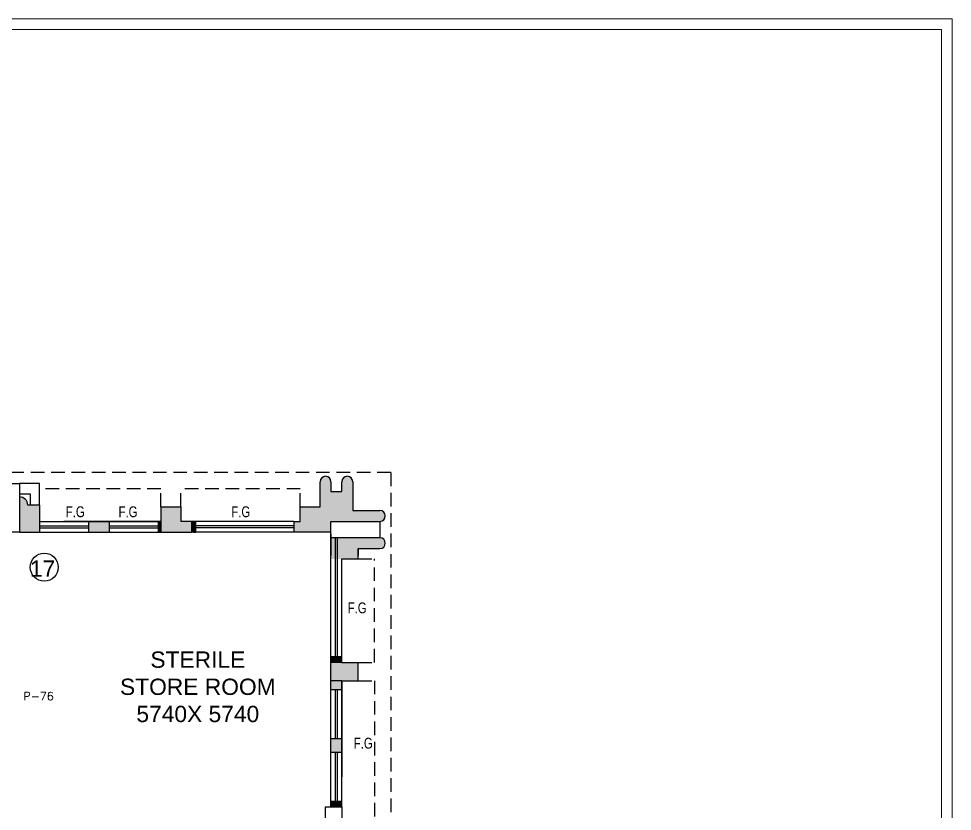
# Model space of a CAD drawing. Extents: x 11369658 to 11598203, y -3946797 to -3787209.
# Drawn here: x 11419415 to 11436597, y -3866875 to -3852291 of the extents above; entities that cross this region are included whole.
import ezdxf

# ---------------------------------------------------------------- set-up
doc = ezdxf.new("R2010")
doc.units = 0
doc.header["$MEASUREMENT"] = 0
doc.linetypes.add('CENTER', pattern=[0])
doc.linetypes.add('DASHED', pattern=[0.75, 0.5, -0.25])
doc.layers.get('0').update_dxf_attribs({"linetype": 'CONTINUOUS'})
doc.layers.add('Dim( Actpl )', color=7, linetype='CONTINUOUS', lineweight=5)
doc.layers.add('ELE-POWER SOCKET TEXT', color=7, linetype='CONTINUOUS', lineweight=5)
doc.layers.add('HS', color=251, linetype='CONTINUOUS')
doc.styles.add('ARIAL', font='arial.ttf', dxfattribs={"width": 0.75})
doc.styles.get("Standard").update_dxf_attribs({"font": 'arial.ttf'})

msp = doc.modelspace()

# ---------------------------------------------------------------- hatches: boundary and pattern name
at = {"ltscale": 500}
h = msp.add_hatch(color=8, dxfattribs=at)
edge = h.paths.add_edge_path()
edge.add_line((11426062.5, -3861841.4), (11425162.5, -3861841.4))
edge.add_line((11425162.5, -3861841.4), (11425162.5, -3862231.4))
edge.add_line((11425162.5, -3862231.4), (11425662.5, -3862231.4))
edge.add_line((11425662.5, -3862231.4), (11425662.5, -3862041.4))
edge.add_line((11425662.5, -3862041.4), (11426062.5, -3862041.4))
edge.add_arc((11426062.5, -3861941.4), 100, 269.99988, 450.00012)
edge = h.paths.add_edge_path()
edge.add_line((11425362.5, -3860991.4), (11425162.5, -3860991.4))
edge.add_line((11425162.5, -3860991.4), (11425162.5, -3860811.4))
edge.add_arc((11425062.5, -3860811.4), 100, 0, 180)
edge.add_line((11424962.5, -3860811.4), (11424962.5, -3861271.4))
edge.add_line((11424962.5, -3861271.4), (11424597.5, -3861271.4))
edge.add_line((11424597.5, -3861271.4), (11424597.5, -3861541.4))
edge.add_line((11424597.5, -3861541.4), (11424476.5, -3861541.4))
edge.add_line((11424476.5, -3861541.4), (11424476.5, -3861741.4))
edge.add_line((11424476.5, -3861741.4), (11425162.5, -3861741.4))
edge.add_line((11425162.5, -3861741.4), (11425162.5, -3861541.4))
edge.add_line((11425162.5, -3861541.4), (11426062.5, -3861541.4))
edge.add_arc((11426062.5, -3861441.4), 100, 270, 450)
edge.add_line((11426062.5, -3861341.4), (11425562.5, -3861341.4))
edge.add_line((11425562.5, -3861341.4), (11425562.5, -3860811.4))
edge.add_arc((11425462.5, -3860811.4), 100, 0.00003, 180.00441)
edge.add_line((11425362.5, -3860811.4), (11425362.5, -3860991.4))
for points in [[(11419797.5, -3861541.4), (11419797.5, -3861241.4), (11419582.5, -3861241.4, 0.4142136), (11419432.5, -3861091.4), (11419432.5, -3861741.4), (11419797.5, -3861741.4)], [(11422597.5, -3861541.4), (11422397.5, -3861541.4), (11422397.5, -3861271.4), (11422032.5, -3861271.4), (11422032.5, -3861541.4), (11422032.5, -3861741.4), (11422597.5, -3861741.4)], [(11420697.5, -3861621.4), (11420697.5, -3861541.4), (11421081, -3861541.4), (11421081, -3861621.4), (11421081, -3861661.4), (11421081, -3861741.4), (11420697.5, -3861741.4), (11420697.5, -3861661.4)], [(11422032.5, -3861741.4), (11422032.5, -3861541.4), (11421981, -3861541.4), (11421981, -3861621.4), (11421981, -3861661.4), (11421981, -3861741.4), (11422032.5, -3861741.4)], [(11425362.5, -3864136.4), (11425362.5, -3864031.4), (11425282.5, -3864031.4), (11425242.5, -3864031.4), (11425162.5, -3864031.4), (11425162.5, -3864136.4)], [(11425662.5, -3864136.4), (11425362.5, -3864136.4), (11425162.5, -3864136.4), (11425162.5, -3864471.4), (11425362.5, -3864471.4), (11425662.5, -3864471.4)], [(11425362.5, -3866793.1), (11425362.5, -3866691.7), (11425282.5, -3866691.7), (11425242.5, -3866691.7), (11425162.5, -3866691.7), (11425162.5, -3866793.1)]]:
    msp.add_hatch(color=8, dxfattribs=at).paths.add_polyline_path(points)
h = msp.add_hatch(color=8, dxfattribs=at)
h.paths.add_polyline_path([(11425242.5, -3865791.7), (11425282.5, -3865791.7), (11425362.5, -3865791.7), (11425362.5, -3865541.7), (11425282.5, -3865541.7), (11425242.5, -3865541.7), (11425162.5, -3865541.7), (11425162.5, -3865791.7)])
h.paths.add_polyline_path([(11425242.5, -3864641.7), (11425282.5, -3864641.7), (11425362.5, -3864641.7), (11425362.5, -3864471.4), (11425162.5, -3864471.4), (11425162.5, -3864641.7)])
at = {"layer": 'HS', "lineweight": -3, "ltscale": 500}
h = msp.add_hatch(dxfattribs=at)
h.set_pattern_fill('ANSI31', color=8)
h.set_pattern_definition([(45, (532767.2246, -299518.40968), (-0.0883883476483, 0.0883883476483), [])])
h.paths.add_polyline_path([(11422597.5, -3861741.4), (11422676.5, -3861741.4), (11422676.5, -3861541.4), (11422597.5, -3861541.4)])

# ---------------------------------------------------------------- linework, layer by layer
at = {"color": 8, "linetype": 'DASHED', "lineweight": 25, "ltscale": 500}
for p, q in [((11426262.5, -3860641.4), (11404042.5, -3860641.4)), ((11426262.5, -3860641.4), (11426262.5, -3910676.3)), ((11422032.5, -3860941.4), (11419797.5, -3860941.4)), ((11419797.5, -3861241.4), (11419797.5, -3860941.4)), ((11422032.5, -3861271.4), (11422032.5, -3860941.4)), ((11422397.5, -3861271.4), (11422397.5, -3860941.4)), ((11424597.5, -3860941.4), (11422397.5, -3860941.4)), ((11424597.5, -3861271.4), (11424597.5, -3860941.4)), ((11425662.5, -3862231.4), (11425962.5, -3862231.4)), ((11425962.5, -3864136.4), (11425962.5, -3862231.4)), ((11425662.5, -3864136.4), (11425962.5, -3864136.4)), ((11425662.5, -3864471.4), (11425962.5, -3864471.4)), ((11425962.5, -3864471.4), (11425962.5, -3870171.4))]:
    msp.add_line(p, q, dxfattribs=at)
at = {"color": 8, "lineweight": 25, "ltscale": 500}
for p, q in [((11419132.5, -3860841.4), (11419432.5, -3860841.4)), ((11419432.5, -3860841.4), (11419432.5, -3861741.4)), ((11419797.5, -3861541.4), (11419797.5, -3861741.4)), ((11422032.5, -3861541.4), (11420247.5, -3861541.4)), ((11420697.5, -3861541.4), (11420697.5, -3861741.4)), ((11421081, -3861541.4), (11421081, -3861741.4)), ((11421981, -3861541.4), (11421981, -3861741.4)), ((11422676.5, -3861741.4), (11422676.5, -3861541.4)), ((11425162.5, -3861841.4), (11425162.5, -3861541.4)), ((11425162.5, -3861541.4), (11426062.5, -3861541.4)), ((11426062.5, -3861541.4), (11426062.5, -3861841.4)), ((11419432.5, -3861741.4), (11419132.5, -3861741.4)), ((11424476.5, -3861741.4), (11422676.5, -3861741.4)), ((11426062.5, -3861841.4), (11425162.5, -3861841.4)), ((11425362.5, -3864136.4), (11425362.5, -3862936.4)), ((11425362.5, -3864031.4), (11425162.5, -3864031.4)), ((11425362.5, -3864471.4), (11425362.5, -3866241.8)), ((11425362.5, -3864641.7), (11425162.5, -3864641.7)), ((11425362.5, -3865541.7), (11425162.5, -3865541.7)), ((11425362.5, -3865791.7), (11425162.5, -3865791.7)), ((11425362.5, -3866691.7), (11425162.5, -3866691.7)), ((11425062.5, -3867771.4), (11425062.5, -3866793.1)), ((11425062.5, -3866793.1), (11425362.5, -3866793.1)), ((11425362.5, -3866793.1), (11425362.5, -3867771.4))]:
    msp.add_line(p, q, dxfattribs=at)
at = {"color": 8, "lineweight": 25}
for p, q in [((11419797.5, -3860841.4), (11419432.5, -3860841.4)), ((11419797.5, -3861241.4), (11419797.5, -3860841.4)), ((11424962.5, -3861271.4), (11424962.5, -3860811.4)), ((11424962.5, -3861271.4), (11424962.5, -3860811.4)), ((11425162.5, -3860811.4), (11425162.5, -3860991.4)), ((11425162.5, -3860811.4), (11425162.5, -3860991.4)), ((11425362.5, -3860991.4), (11425362.5, -3860811.4)), ((11425362.5, -3860991.4), (11425362.5, -3860811.4)), ((11425562.5, -3860811.4), (11425562.5, -3861341.4)), ((11425562.5, -3860811.4), (11425562.5, -3861341.4)), ((11419632.5, -3861041.4), (11419432.5, -3861041.4)), ((11419632.5, -3861241.4), (11419632.5, -3861041.4)), ((11425162.5, -3860991.4), (11425362.5, -3860991.4)), ((11425162.5, -3860991.4), (11425362.5, -3860991.4)), ((11419797.5, -3861241.4), (11419582.5, -3861241.4)), ((11419797.5, -3861241.4), (11419797.5, -3861541.4)), ((11422032.5, -3861271.4), (11422397.5, -3861271.4)), ((11422032.5, -3861271.4), (11422032.5, -3861541.4)), ((11422397.5, -3861271.4), (11422397.5, -3861541.4)), ((11424597.5, -3861541.4), (11424597.5, -3861271.4)), ((11424597.5, -3861271.4), (11424962.5, -3861271.4)), ((11425562.5, -3861341.4), (11426062.5, -3861341.4)), ((11425562.5, -3861341.4), (11426062.5, -3861341.4)), ((11419797.5, -3861541.4), (11419797.5, -3861741.4)), ((11419797.5, -3861541.4), (11422032.5, -3861541.4)), ((11422032.5, -3861541.4), (11422032.5, -3861741.4)), ((11422597.5, -3861541.4), (11422397.5, -3861541.4)), ((11422597.5, -3861541.4), (11422597.5, -3861741.4)), ((11424476.5, -3861541.4), (11422597.5, -3861541.4)), ((11424476.5, -3861541.4), (11424597.5, -3861541.4)), ((11424476.5, -3861541.4), (11424476.5, -3861741.4)), ((11419432.5, -3861741.4), (11419797.5, -3861741.4)), ((11419797.5, -3861621.4), (11420697.5, -3861621.4)), ((11419797.5, -3861661.4), (11420697.5, -3861661.4)), ((11419797.5, -3861741.4), (11422032.5, -3861741.4)), ((11421081, -3861621.4), (11421981, -3861621.4)), ((11421081, -3861661.4), (11421981, -3861661.4)), ((11422032.5, -3861741.4), (11422597.5, -3861741.4)), ((11424476.5, -3861741.4), (11422597.5, -3861741.4)), ((11424476.5, -3861621.4), (11422676.5, -3861621.4)), ((11424476.5, -3861661.4), (11422676.5, -3861661.4)), ((11425162.5, -3861741.4), (11424476.5, -3861741.4)), ((11425162.5, -3862171.4), (11425162.5, -3861771.4)), ((11425162.5, -3861771.4), (11425162.5, -3862171.4)), ((11425162.5, -3862336.4), (11425162.5, -3861841.4)), ((11425242.5, -3864031.4), (11425242.5, -3861841.4)), ((11425282.5, -3864031.4), (11425282.5, -3861841.4)), ((11425662.5, -3862231.4), (11425662.5, -3862041.4)), ((11425662.5, -3862041.4), (11425662.5, -3862171.4)), ((11425662.5, -3862041.4), (11426062.5, -3862041.4)), ((11425662.5, -3862041.4), (11426062.5, -3862041.4)), ((11425362.5, -3862228.5), (11425662.5, -3862228.5)), ((11425362.5, -3864136.4), (11425362.5, -3862228.5)), ((11425162.5, -3864136.4), (11425162.5, -3862336.4)), ((11425162.5, -3864471.4), (11425162.5, -3864136.4)), ((11425362.5, -3864136.4), (11425162.5, -3864136.4)), ((11425362.5, -3864136.4), (11425662.5, -3864136.4)), ((11425662.5, -3864471.4), (11425662.5, -3864136.4)), ((11425362.5, -3864471.4), (11425162.5, -3864471.4)), ((11425162.5, -3866793.1), (11425162.5, -3864471.4)), ((11425362.5, -3864471.4), (11425662.5, -3864471.4)), ((11425362.5, -3866793.1), (11425362.5, -3864471.4)), ((11425242.5, -3865541.7), (11425242.5, -3864641.7)), ((11425282.5, -3865541.7), (11425282.5, -3864641.7)), ((11425242.5, -3866691.7), (11425242.5, -3865791.7)), ((11425282.5, -3866691.7), (11425282.5, -3865791.7)), ((11425362.5, -3866793.1), (11425162.5, -3866793.1))]:
    msp.add_line(p, q, dxfattribs=at)
at = {"color": 8, "lineweight": -3, "ltscale": 500}
msp.add_circle((11419885.2, -3862383.5), 257.3, dxfattribs=at)
at = {"color": 8, "lineweight": -3}
for centre, radius, start, end in [((11425062.5, -3860811.4), 100, 0, 180), ((11425062.5, -3860811.4), 100, 0, 180), ((11425462.5, -3860811.4), 100, 0, 180), ((11425462.5, -3860811.4), 100, 0, 180), ((11419432.5, -3861241.4), 150, 0, 90), ((11426062.5, -3861441.4), 100, 270, 90), ((11426062.5, -3861441.4), 100, 270, 90), ((11426062.5, -3861941.4), 100, 270, 90), ((11426062.5, -3861941.4), 100, 270, 90)]:
    msp.add_arc(centre, radius, start, end, dxfattribs=at)
at = {"layer": 'Dim( Actpl )', "ltscale": 500}
for points in [[(11369657.5, -3946796.5), (11436596.8, -3946796.5), (11436596.8, -3852291), (11369657.5, -3852291)], [(11369857.5, -3946596.5), (11436396.8, -3946596.5), (11436396.8, -3852491), (11369857.5, -3852491)]]:
    msp.add_lwpolyline(points, close=True, dxfattribs=at)

# ---------------------------------------------------------------- texts
at = {"color": 8, "lineweight": 20, "style": 'ARIAL', "width": 0.75}
for p in [(11420281.5, -3861463.5), (11421252.5, -3861463.5), (11423327.6, -3861463.5), (11425469.6, -3863231.5), (11425581.6, -3865721.3)]:
    msp.add_text('F.G', height=200, dxfattribs=at).set_placement(p)
at = {"color": 8, "lineweight": 20}
msp.add_text('17', height=300, dxfattribs=at).set_placement((11419622.7, -3862558.9))
at = {"color": 8, "lineweight": 0, "ltscale": 500, "insert": (11422711.7, -3864586.2), "char_height": 300, "width": 3143.605, "attachment_point": 5}
msp.add_mtext('STERILE STORE ROOM\\P5740X 5740', dxfattribs=at)
at = {"layer": 'ELE-POWER SOCKET TEXT', "color": 0, "linetype": 'CENTER', "ltscale": 500, "insert": (11419501.2, -3864681.7), "char_height": 150, "width": 3324.973, "attachment_point": 1}
msp.add_mtext('{\\Fromans.shx|c228;P-76\\P}', dxfattribs=at)

doc.saveas('drawing.dxf')
